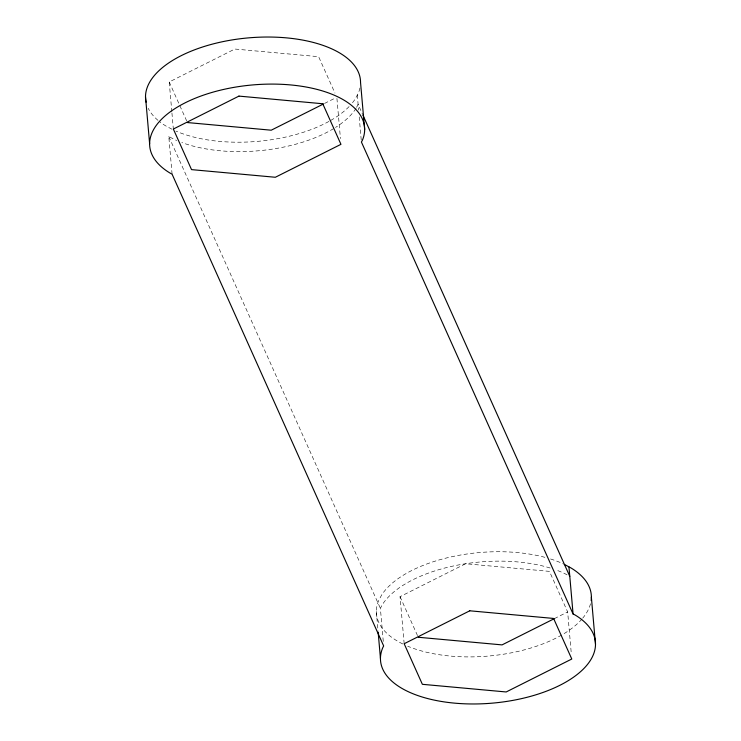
<?xml version="1.0" encoding="UTF-8"?>
<svg xmlns="http://www.w3.org/2000/svg" width="741" height="741" viewBox="0 0 741 741"><rect width="100%" height="100%" fill="white"/><g stroke="black" fill="none" stroke-linecap="round" stroke-linejoin="round"><path stroke-width="0.56" stroke-dasharray="3.71 2.78" d="M359.941 87.975A107.834 51.944 -5 0 1 358.162 93.477L355.226 98.942A107.834 51.944 -5 0 1 351.929 103.416M356.569 107.352L358.107 104.351L362.368 113.855M383.273 641.4L380.383 608.315L382.476 604.406A107.834 51.944 -5 0 1 550.257 568.041M171.829 111.826L169.217 81.982L234.823 49.036L318.63 56.687L334.969 93.097M324.53 103.444L335.812 97.775M404.169 643.734L400.047 596.672L465.654 563.734L549.461 571.376L567.662 611.955L571.274 653.284M554.333 618.642L567.662 611.955M172.005 129.249L165.947 126.026A107.834 51.944 -5 0 1 159.834 121.857M172.079 174.163L168.791 136.511L173.839 139.206A107.834 51.944 -5 0 0 176.719 140.503M567.078 574.868L564.688 573.553A107.834 51.944 -5 0 0 556.741 570.227M169.217 81.982L187.417 122.561M400.047 596.672L418.248 637.251M168.791 136.511L380.383 608.315M357.282 94.941L358.607 110.057M359.2 116.902L361.404 142.013M336.933 98.414L340.452 138.595M376.335 611.445L378.049 630.962M171.931 112.975L173.338 129.045M356.05 108.353A107.834 51.944 -5 0 1 335.497 127.452M333.645 128.601A107.834 51.944 -5 0 1 181.786 142.531M349.113 106.556A107.834 51.944 -5 0 1 329.93 120.876M328.939 121.422A107.834 51.944 -5 0 1 175.895 131.092M158.018 120.385A107.834 51.944 -5 0 1 148.228 108.288M590.503 603.767A107.834 51.944 -5 0 1 582.759 618.105M582.009 618.994A107.834 51.944 -5 0 1 563.651 633.879M561.734 635.009A107.834 51.944 -5 0 1 407.717 646.208M402.78 643.966A107.834 51.944 -5 0 1 378.725 600.451L381.652 594.995A107.834 51.944 -5 0 1 545.144 557.399M550.544 558.973A107.834 51.944 -5 0 1 563.864 564.142"/><path stroke-width="1.11" d="M323.511 103.953L271.225 130.203L187.417 122.561M554.333 618.642L502.055 644.892L418.248 637.251M564.661 564.577L570.931 567.912A107.834 51.944 -5 0 1 591.151 600.469M573.08 614.002L575.053 614.974A107.834 51.944 -5 0 1 510.169 700.866A107.834 51.944 -5 0 1 382.838 647.523L383.671 645.967L172.079 174.163L170.069 173.088A107.834 51.944 -5 0 1 234.953 87.197A107.834 51.944 -5 0 1 362.275 140.549L361.404 142.013L573.08 614.002L568.958 566.93M362.84 114.911L569.783 576.35M591.374 597.181L595.486 644.244M364.665 129.555L360.543 82.492A107.834 51.944 -5 0 0 247.559 37.958A107.834 51.944 -5 0 0 146.079 102.165M378.151 632.11L380.457 658.508M145.514 96.756L149.626 143.819M238.945 96.108L173.338 129.045L191.539 169.624L275.346 177.266L340.953 144.328L322.752 103.749L238.945 96.108M469.775 610.797L404.169 643.734L422.37 684.313L506.177 691.964L571.783 659.018L553.583 618.439L469.775 610.797"/></g></svg>
